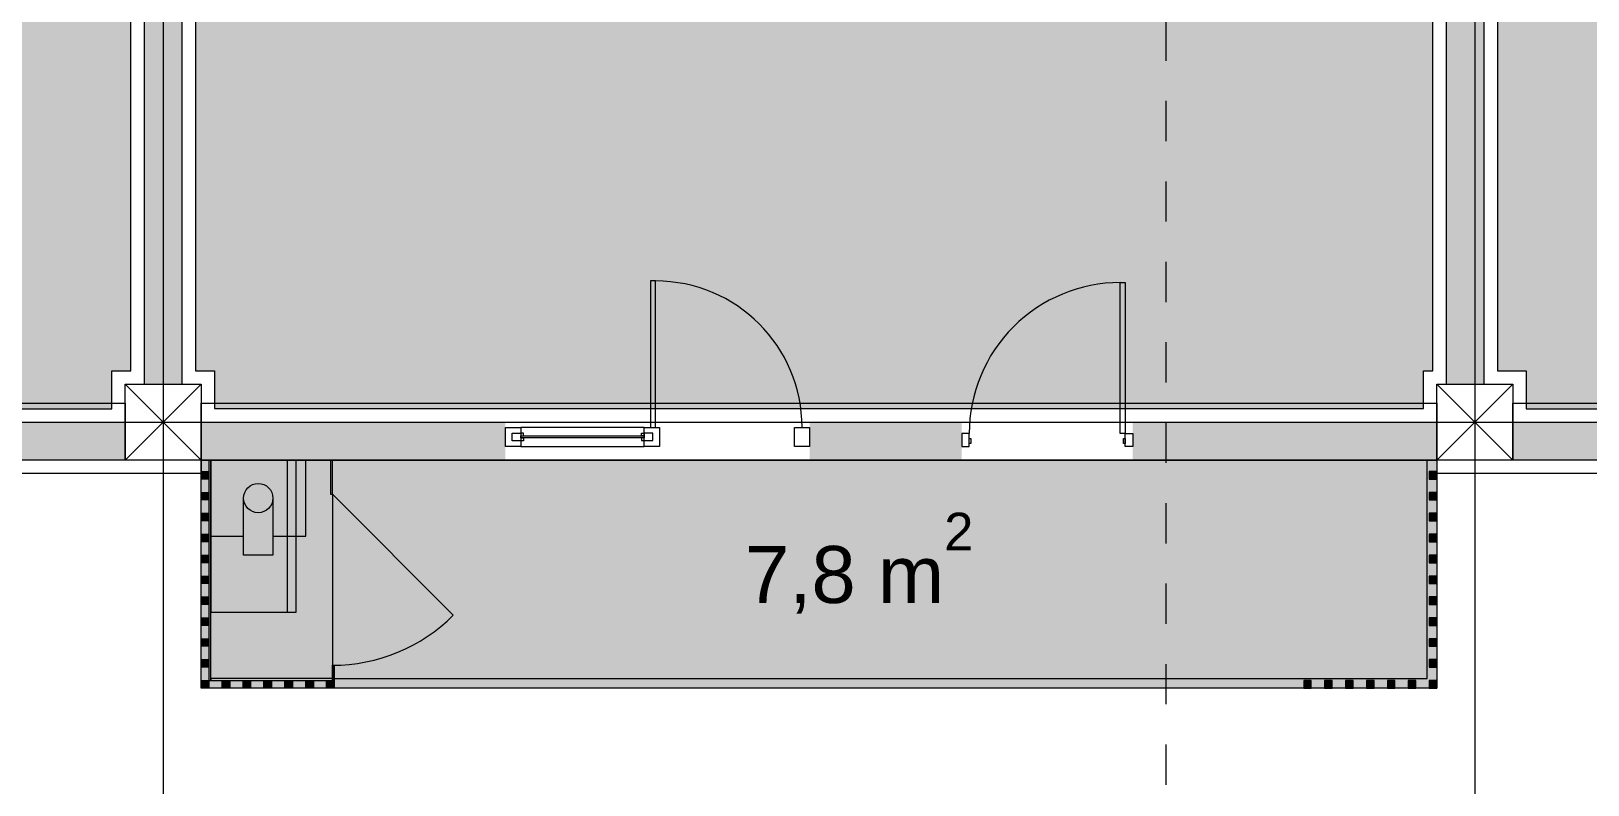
# Model space of a CAD drawing. Header units: metres. Extents: x 476297 to 476657, y 4620828 to 4621206.
# Drawn here: x 476397.06 to 476405.25, y 4621100.14 to 4621104.11 of the extents above; entities that cross this region are included whole.
import ezdxf

# ---------------------------------------------------------------- set-up
doc = ezdxf.new("R2010")
doc.units = ezdxf.units.M
doc.header["$MEASUREMENT"] = 0
doc.linetypes.add('Dashed', pattern=[0.42333333333324, 0.21166666666662, -0.21166666666662])
for name, color, linetype in [('2D Drafting - General_Pen_No__1', 7, 'Continuous'), ('2D Drafting - General_Pen_No__250_Pen_No__7', 7, 'Continuous'), ('2D Drafting - General_Pen_No__7_Pen_No__7', 7, 'Continuous'), ('Doors_Pen_No__7_Pen_No__7', 7, 'Continuous'), ('G-Anno-Nplt', 7, 'Continuous'), ('gegmebi_Pen_No__1', 7, 'Continuous'), ('kar-panjara_Pen_No__7_Pen_No__7', 7, 'Continuous'), ('New2D Drafting - General_Pen_No__250_Pen_No__7', 7, 'Continuous'), ('New2D Drafting - General_Pen_No__30_Pen_No__9_Pen_No__9', 7, 'Continuous'), ('NewDoors_Pen_No__7_Pen_No__7', 7, 'Continuous'), ('Newreg_nak', 7, 'Continuous'), ('Newshenobebi', 7, 'Continuous'), ('NewStructural - Bearing', 7, 'Continuous'), ('zoma', 7, 'Continuous'), ('zoma_Pen_No__5', 7, 'Continuous')]:
    doc.layers.add(name, color=color, linetype=linetype)
doc.styles.add('GENERATED_STYLE_1', font='arial.ttf')
doc.styles.add('GENERATED_STYLE_2', font='arial.ttf')
doc.dimstyles.new('GENERATED_STYLE__1', dxfattribs={"dimtxt": 0.2, "dimasz": 0.0644213309708986, "dimexe": 0.18, "dimexo": 0.003, "dimgap": 0.09, "dimtad": 1, "dimtih": 1, "dimtoh": 1, "dimzin": 0, "dimdsep": 46, "dimtxsty": 'GENERATED_STYLE_2', "dimblk": 'ARROWHEAD_2', "dimblk1": 'ARROWHEAD_2', "dimblk2": 'ARROWHEAD_2', "dimcen": 0.09, "dimclrd": 142, "dimclre": 142, "dimclrt": 142, "dimadec": 0, "dimazin": 0, "dimtfac": 1, "dimtdec": 4, "dimtmove": 0, "dimatfit": 3, "dimfxl": 1, "dimtolj": 1, "dimtzin": 0, "dimarcsym": 0})
doc.dimstyles.new('GENERATED_STYLE__8', dxfattribs={"dimtxt": 0.15, "dimasz": 0.0644213309708986, "dimexe": 0.18, "dimexo": 0.003, "dimgap": 0.09, "dimtad": 1, "dimtih": 1, "dimtoh": 1, "dimzin": 0, "dimdsep": 46, "dimtxsty": 'GENERATED_STYLE_2', "dimblk": 'ARROWHEAD_2', "dimblk1": 'ARROWHEAD_2', "dimblk2": 'ARROWHEAD_2', "dimcen": 0.09, "dimclrd": 142, "dimclre": 142, "dimclrt": 142, "dimadec": 0, "dimazin": 0, "dimtfac": 1, "dimtdec": 4, "dimtmove": 0, "dimatfit": 3, "dimfxl": 1, "dimtolj": 1, "dimtzin": 0, "dimarcsym": 0})

# ---------------------------------------------------------------- blocks, each defined once
blk = doc.blocks.new('*D334', base_point=(476844.5271483883, 4621385.791044046))
at = {"layer": 'zoma', "color": 142, "linetype": 'Continuous', "lineweight": 0, "transparency": 16777216}
for p, q in [((476390.6794797193, 4621099.013084844), (476390.6305406989, 4621098.928319935)), ((476390.6550102091, 4621098.907128708), (476390.6550102091, 4621099.034276071)), ((476432.4305406989, 4621098.928319935), (476432.4794797192, 4621099.013084844)), ((476432.4550102091, 4621098.907128708), (476432.4550102091, 4621099.034276071)), ((476390.6135601685, 4621098.970702389), (476390.6550102091, 4621098.970702389)), ((476390.6550102091, 4621098.970702389), (476432.4550102091, 4621098.970702389)), ((476432.4550102091, 4621098.970702389), (476432.4964602496, 4621098.970702389))]:
    blk.add_line(p, q, dxfattribs=at)
at = {"layer": 'zoma', "color": 142, "lineweight": 0, "transparency": 16777216, "insert": (476411.2130672151, 4621099.010702389), "char_height": 0.2, "attachment_point": 7, "style": 'GENERATED_STYLE_2'}
blk.add_mtext('\\A1;{\\pql;\\fArial CYR|b0|i0|c204|p34;41,80}', dxfattribs=at)
blk = doc.blocks.new('ARROWHEAD_2')
at = {"color": 0, "linetype": 'Continuous', "lineweight": 0}
for p, q in [((0, 0), (-1, 0)), ((-0.3781315, -0.655), (0.3781315, 0.655))]:
    blk.add_line(p, q, dxfattribs=at)
blk = doc.blocks.new('*D867', base_point=(476844.5271483883, 4621385.791044046))
at = {"layer": 'zoma', "color": 142, "linetype": 'Continuous', "lineweight": 0, "transparency": 16777216}
for p, q in [((476401.7553939883, 4621115.996436962), (476401.7553939883, 4621116.123584325)), ((476403.1553939863, 4621115.996436962), (476403.1553939863, 4621116.123584325)), ((476401.7139439477, 4621116.060010644), (476401.7553939883, 4621116.060010644)), ((476401.7798634985, 4621116.102393098), (476401.7309244781, 4621116.017628189)), ((476401.7553939883, 4621116.060010644), (476403.1553939863, 4621116.060010644)), ((476403.1798634965, 4621116.102393098), (476403.1309244761, 4621116.017628189))]:
    blk.add_line(p, q, dxfattribs=at)
at = {"layer": 'zoma', "color": 142, "lineweight": 0, "transparency": 16777216, "char_height": 0.15, "attachment_point": 7, "style": 'GENERATED_STYLE_2'}
for s, insert in [('\\A1;{\\pql;\\fArial CYR|b0|i0|c204|p34;0,10}', (476403.0057535521, 4621116.300010653)), ('\\A1;{\\pql;\\fArial CYR|b0|i0|c204|p34;1,40}', (476402.2558504813, 4621116.090010645))]:
    blk.add_mtext(s, dxfattribs=dict(at, insert=insert))
blk = doc.blocks.new('*D868', base_point=(476844.5271483883, 4621385.791044046))
at = {"layer": 'zoma', "color": 142, "linetype": 'Continuous', "lineweight": 0, "transparency": 16777216}
for p, q in [((476403.1553939863, 4621115.996436962), (476403.1553939863, 4621116.123584325)), ((476403.2552001298, 4621115.996436962), (476403.2552001298, 4621116.123584325)), ((476403.1798634965, 4621116.102393098), (476403.1309244761, 4621116.017628189)), ((476403.1553939863, 4621116.060010644), (476403.2552001298, 4621116.060010644)), ((476403.2796696399, 4621116.102393098), (476403.2307306196, 4621116.017628189))]:
    blk.add_line(p, q, dxfattribs=at)
blk = doc.blocks.new('*D869', base_point=(476844.5271483883, 4621385.791044046))
at = {"layer": 'zoma', "color": 142, "linetype": 'Continuous', "lineweight": 0, "transparency": 16777216}
for p, q in [((476403.2552001298, 4621115.996436962), (476403.2552001298, 4621116.123584325)), ((476404.6553941279, 4621115.996436962), (476404.6553941279, 4621116.123584325)), ((476403.2796696399, 4621116.102393098), (476403.2307306196, 4621116.017628189)), ((476403.2552001298, 4621116.060010644), (476404.6553941279, 4621116.060010644)), ((476404.6309246177, 4621116.017628189), (476404.679863638, 4621116.102393098)), ((476404.6553941279, 4621116.060010644), (476404.6968441684, 4621116.060010644))]:
    blk.add_line(p, q, dxfattribs=at)
at = {"layer": 'zoma', "color": 142, "lineweight": 0, "transparency": 16777216, "insert": (476403.7557536229, 4621116.090010645), "char_height": 0.15, "attachment_point": 7, "style": 'GENERATED_STYLE_2'}
blk.add_mtext('\\A1;{\\pql;\\fArial CYR|b0|i0|c204|p34;1,40}', dxfattribs=at)

msp = doc.modelspace()

# ---------------------------------------------------------------- hatches: boundary and pattern name
at = {"layer": '2D Drafting - General_Pen_No__250_Pen_No__7', "linetype": 'Continuous', "lineweight": 0}
for points in [[(476397.8550111441, 4621102.248552794), (476397.8550102298, 4621108.748552794), (476397.6550102446, 4621108.748552766), (476397.655011159, 4621102.248552766)], [(476404.7050111442, 4621102.248553757), (476404.7050102649, 4621108.499028376), (476404.5050102798, 4621108.499028348), (476404.505011159, 4621102.248553729)], [(476397.5550112078, 4621101.848552709), (476396.1546838545, 4621101.848552513), (476396.1546838264, 4621102.048552514), (476397.5550111797, 4621102.048552711)], [(476397.9550112078, 4621101.848552808), (476399.5558140114, 4621101.848553034), (476399.5558139833, 4621102.048553035), (476397.9550111797, 4621102.048552809)], [(476401.1558139825, 4621102.048553259), (476401.1558140106, 4621101.848553258), (476401.9558228373, 4621101.848553371), (476401.9558228092, 4621102.048553372)], [(476402.8558228314, 4621101.848553497), (476404.4550112078, 4621101.848553723), (476404.4550111797, 4621102.048553724), (476402.8558228033, 4621102.048553498)], [(476405.4550111797, 4621102.048553871), (476405.4550112078, 4621101.84855387), (476404.8550112079, 4621101.848553785), (476404.8550111798, 4621102.048553786)], [(476398.0050158511, 4621100.688559439), (476398.0050158511, 4621101.848552815), (476397.9950158499, 4621101.848552815), (476397.9950158499, 4621100.688559439)], [(476398.6349051124, 4621101.848552942), (476398.6349051124, 4621101.668553895), (476398.6449051136, 4621101.668553895), (476398.6449051136, 4621101.848552853)], [(476398.6549167932, 4621100.768554654), (476398.6549167932, 4621100.688559439), (476398.644916792, 4621100.688559439), (476398.644916792, 4621100.768554654)], [(476398.644916792, 4621100.69855944), (476398.0050158511, 4621100.69855944), (476398.0050158511, 4621100.688559439), (476398.644916792, 4621100.688559439)]]:
    msp.add_hatch(color=7, dxfattribs=at).paths.add_polyline_path(points)
at = {"layer": 'G-Anno-Nplt', "linetype": 'Continuous', "lineweight": 0}
for color, points in [(167, [(476397.5850110171, 4621102.318552702), (476397.5850101224, 4621108.67855278), (476397.4850099371, 4621108.678552766), (476397.4850098611, 4621109.218552736), (476397.5850100465, 4621109.21855275), (476397.5850099185, 4621110.128552807), (476396.9948224832, 4621110.128552724), (476396.9948224269, 4621110.528552714), (476395.9357459673, 4621110.528552565), (476395.9357457281, 4621112.228552531), (476393.9249664624, 4621112.228552247), (476393.9249664525, 4621112.298552241), (476391.2550097263, 4621112.298551865), (476391.2550098135, 4621111.678363942), (476390.8550098304, 4621111.678363885), (476390.8550100105, 4621110.398551928), (476390.925009852, 4621110.398551937), (476390.9250099362, 4621109.800263744), (476391.3250102226, 4621109.8002638), (476391.3250103383, 4621108.978075836), (476391.1250104226, 4621108.978075808), (476391.1250104647, 4621108.678551871), (476390.925010094, 4621108.678551843), (476390.9250109887, 4621102.318551765), (476391.1250113594, 4621102.318551793), (476391.1250113875, 4621102.118610127), (476397.4850111632, 4621102.118611022), (476397.4850111351, 4621102.318552687)]), (167, [(476404.4350111492, 4621102.318553644), (476404.4350102896, 4621108.429028339), (476402.0347753903, 4621108.429028001), (476402.0347750949, 4621110.528553458), (476400.8847751013, 4621110.528553296), (476400.8847750914, 4621110.598553216), (476398.7451974984, 4621110.598552915), (476398.7451975547, 4621110.198552972), (476397.8550100458, 4621110.198552847), (476397.8550101935, 4621109.148552774), (476397.9550102425, 4621109.148552787), (476397.9550102771, 4621108.902969016), (476398.0250102771, 4621108.902969025), (476398.0250103087, 4621108.678552727), (476397.9250103052, 4621108.678552713), (476397.9250110749, 4621102.318552729), (476398.025011124, 4621102.318552743), (476398.025011152, 4621102.119401965), (476404.3850110894, 4621102.119402859), (476404.3850110614, 4621102.318553638)]), (167, [(476411.2850101161, 4621109.218554625), (476411.3850101547, 4621109.218554639), (476411.3850100746, 4621109.788367183), (476410.9850100451, 4621109.788367127), (476410.985009941, 4621110.528412002), (476404.7750100182, 4621110.528576674), (476404.7750101885, 4621109.318553767), (476404.8750101571, 4621109.318553781), (476404.8750102117, 4621108.930530283), (476405.1050101953, 4621108.930530315), (476405.1050103391, 4621107.908364772), (476404.7050103096, 4621107.908364716), (476404.7050105369, 4621106.292167173), (476404.7750106141, 4621106.292167183), (476404.7750111731, 4621102.318553795), (476404.9250111059, 4621102.318553817), (476404.925011134, 4621102.118612138), (476407.7850112637, 4621102.11861254), (476407.7850110386, 4621103.718490974), (476411.3850109284, 4621103.718491481), (476411.3850102307, 4621108.678554706), (476411.285010192, 4621108.678554692)]), (46, [(476404.4550112078, 4621101.84855472), (476404.4550112078, 4621100.648554721), (476397.9550112078, 4621100.648554721), (476397.9550112078, 4621101.848554721)])]:
    msp.add_hatch(color=color, dxfattribs=at).paths.add_polyline_path(points)
at = {"layer": 'New2D Drafting - General_Pen_No__250_Pen_No__7', "linetype": 'Continuous', "lineweight": 0}
for points in [[(476398.0050164715, 4621101.848552815), (476398.5050164714, 4621101.848548361), (476398.5050129091, 4621101.448552885), (476398.3320276889, 4621101.448554426), (476398.3320267983, 4621101.348551467), (476398.1780008574, 4621101.348552839), (476398.178001748, 4621101.448555797), (476398.0050129092, 4621101.448557338)], [(476398.0050164715, 4621101.848552815), (476398.4550164715, 4621101.848552878), (476398.455016584, 4621101.048552877), (476398.005016584, 4621101.048552814)]]:
    msp.add_hatch(color=255, dxfattribs=at).paths.add_polyline_path(points)
at = {"layer": 'New2D Drafting - General_Pen_No__30_Pen_No__9_Pen_No__9', "linetype": 'Continuous', "lineweight": 0}
for points in [[(476397.9550111205, 4621101.788554709), (476397.9950111206, 4621101.788554709), (476397.9950111206, 4621101.748554709), (476397.9550111205, 4621101.748554709)], [(476404.4550112077, 4621101.788554722), (476404.4150112077, 4621101.788554722), (476404.4150112077, 4621101.748554721), (476404.4550112077, 4621101.748554721)], [(476397.9550111205, 4621101.67855471), (476397.9950111206, 4621101.67855471), (476397.9950111206, 4621101.63855471), (476397.9550111205, 4621101.63855471)], [(476404.4550112077, 4621101.678554721), (476404.4150112077, 4621101.678554721), (476404.4150112077, 4621101.638554721), (476404.4550112077, 4621101.638554721)], [(476397.9550111205, 4621101.56855471), (476397.9950111206, 4621101.56855471), (476397.9950111206, 4621101.52855471), (476397.9550111205, 4621101.52855471)], [(476404.4550112077, 4621101.568554721), (476404.4150112077, 4621101.568554721), (476404.4150112077, 4621101.528554721), (476404.4550112077, 4621101.528554721)], [(476397.9550111205, 4621101.458554709), (476397.9950111206, 4621101.458554709), (476397.9950111206, 4621101.418554709), (476397.9550111205, 4621101.418554709)], [(476404.4550112077, 4621101.458554721), (476404.4150112077, 4621101.458554721), (476404.4150112077, 4621101.418554721), (476404.4550112077, 4621101.418554721)], [(476397.9550111205, 4621101.34855471), (476397.9950111206, 4621101.34855471), (476397.9950111206, 4621101.30855471), (476397.9550111205, 4621101.30855471)], [(476404.4550112077, 4621101.348554721), (476404.4150112077, 4621101.348554721), (476404.4150112077, 4621101.308554721), (476404.4550112077, 4621101.308554721)], [(476397.9550111205, 4621101.23855471), (476397.9950111206, 4621101.23855471), (476397.9950111206, 4621101.19855471), (476397.9550111205, 4621101.19855471)], [(476404.4550112077, 4621101.238554721), (476404.4150112077, 4621101.238554721), (476404.4150112077, 4621101.198554721), (476404.4550112077, 4621101.198554721)], [(476397.9550111205, 4621101.128554709), (476397.9950111206, 4621101.128554709), (476397.9950111206, 4621101.088554709), (476397.9550111205, 4621101.088554709)], [(476404.4550112077, 4621101.128554721), (476404.4150112077, 4621101.128554721), (476404.4150112077, 4621101.088554721), (476404.4550112077, 4621101.088554721)], [(476397.9550111205, 4621101.01855471), (476397.9950111206, 4621101.01855471), (476397.9950111206, 4621100.97855471), (476397.9550111205, 4621100.97855471)], [(476404.4550112077, 4621101.018554721), (476404.4150112077, 4621101.018554721), (476404.4150112077, 4621100.978554721), (476404.4550112077, 4621100.978554721)], [(476397.9550111205, 4621100.90855471), (476397.9950111206, 4621100.90855471), (476397.9950111206, 4621100.868554709), (476397.9550111205, 4621100.868554709)], [(476404.4550112077, 4621100.908554721), (476404.4150112077, 4621100.908554721), (476404.4150112077, 4621100.868554721), (476404.4550112077, 4621100.868554721)], [(476397.9550111205, 4621100.798554709), (476397.9950111206, 4621100.798554709), (476397.9950111206, 4621100.758554709), (476397.9550111205, 4621100.758554709)], [(476404.4550112077, 4621100.798554721), (476404.4150112077, 4621100.798554721), (476404.4150112077, 4621100.758554721), (476404.4550112077, 4621100.758554721)], [(476397.9550111205, 4621100.64855471), (476397.9550111205, 4621100.68855471), (476397.9950111206, 4621100.68855471), (476397.9950111206, 4621100.64855471)], [(476398.0650111206, 4621100.64855471), (476398.0650111206, 4621100.68855471), (476398.1050111206, 4621100.68855471), (476398.1050111206, 4621100.64855471)], [(476398.1750111206, 4621100.64855471), (476398.1750111206, 4621100.68855471), (476398.2150111206, 4621100.68855471), (476398.2150111206, 4621100.64855471)], [(476398.2850111206, 4621100.64855471), (476398.2850111206, 4621100.68855471), (476398.3250111206, 4621100.68855471), (476398.3250111206, 4621100.64855471)], [(476398.3950111207, 4621100.64855471), (476398.3950111207, 4621100.68855471), (476398.4350111207, 4621100.68855471), (476398.4350111207, 4621100.64855471)], [(476398.5050111207, 4621100.64855471), (476398.5050111207, 4621100.68855471), (476398.5450111207, 4621100.68855471), (476398.5450111207, 4621100.64855471)], [(476398.6150111207, 4621100.64855471), (476398.6150111207, 4621100.68855471), (476398.6550111207, 4621100.68855471), (476398.6550111207, 4621100.64855471)], [(476403.7950112076, 4621100.648554721), (476403.7950112076, 4621100.688554721), (476403.7550112075, 4621100.688554721), (476403.7550112075, 4621100.648554721)], [(476403.9050112076, 4621100.648554721), (476403.9050112076, 4621100.688554721), (476403.8650112076, 4621100.688554721), (476403.8650112076, 4621100.648554721)], [(476404.0150112076, 4621100.648554721), (476404.0150112076, 4621100.688554721), (476403.9750112076, 4621100.688554721), (476403.9750112076, 4621100.648554721)], [(476404.1250112077, 4621100.648554721), (476404.1250112077, 4621100.688554721), (476404.0850112076, 4621100.688554721), (476404.0850112076, 4621100.648554721)], [(476404.2350112077, 4621100.648554721), (476404.2350112077, 4621100.688554721), (476404.1950112077, 4621100.688554721), (476404.1950112077, 4621100.648554721)], [(476404.3450112077, 4621100.648554721), (476404.3450112077, 4621100.688554721), (476404.3050112077, 4621100.688554721), (476404.3050112077, 4621100.648554721)], [(476404.4550112077, 4621100.648554721), (476404.4550112077, 4621100.688554721), (476404.4150112077, 4621100.688554721), (476404.4150112077, 4621100.648554721)]]:
    msp.add_hatch(color=255, dxfattribs=at).paths.add_polyline_path(points)

# ---------------------------------------------------------------- linework, layer by layer
at = {"layer": '2D Drafting - General_Pen_No__1', "color": 7, "linetype": 'Continuous', "lineweight": 0}
for p, q in [((476397.9550112078, 4621101.848552808), (476397.5550111515, 4621102.248552751)), ((476397.5550112078, 4621101.848552751), (476397.9550111516, 4621102.248552808)), ((476404.8550112079, 4621101.848553779), (476404.4550111516, 4621102.248553722)), ((476404.4550112078, 4621101.848553723), (476404.8550111516, 4621102.248553778))]:
    msp.add_line(p, q, dxfattribs=at)
at = {"layer": '2D Drafting - General_Pen_No__1', "color": 7, "linetype": 'Continuous', "lineweight": 0, "flags": 128}
for points in [[(476397.9550112078, 4621101.848552808), (476397.5550112078, 4621101.848552751), (476397.5550111515, 4621102.248552751), (476397.9550111516, 4621102.248552808)], [(476404.8550112079, 4621101.848553779), (476404.4550112078, 4621101.848553723), (476404.4550111516, 4621102.248553722), (476404.8550111516, 4621102.248553778)], [(476397.5550112078, 4621101.848552751), (476391.0550112078, 4621101.848551838), (476391.0550111656, 4621102.148551838), (476397.5550111656, 4621102.148552751)], [(476404.4550112078, 4621101.848553723), (476397.9550112078, 4621101.848552808), (476397.9550111656, 4621102.148552808), (476404.4550111656, 4621102.148553723)], [(476411.3550112078, 4621101.848554693), (476404.8550112079, 4621101.848553779), (476404.8550111657, 4621102.148553778), (476411.3550111656, 4621102.148554693)]]:
    msp.add_lwpolyline(points, close=True, dxfattribs=at)
at = {"layer": '2D Drafting - General_Pen_No__250_Pen_No__7', "color": 7, "linetype": 'Continuous', "lineweight": 0, "flags": 128}
for points in [[(476397.8550111441, 4621102.248552794), (476397.8550102298, 4621108.748552794), (476397.6550102446, 4621108.748552766), (476397.655011159, 4621102.248552766)], [(476404.7050111442, 4621102.248553757), (476404.7050102649, 4621108.499028376), (476404.5050102798, 4621108.499028348), (476404.505011159, 4621102.248553729)], [(476398.0050158511, 4621100.688559439), (476398.0050158511, 4621101.848552815), (476397.9950158499, 4621101.848552815), (476397.9950158499, 4621100.688559439)], [(476398.6349051124, 4621101.848552942), (476398.6349051124, 4621101.668553895), (476398.6449051136, 4621101.668553895), (476398.6449051136, 4621101.848552853)], [(476398.6549167932, 4621100.768554654), (476398.6549167932, 4621100.688559439), (476398.644916792, 4621100.688559439), (476398.644916792, 4621100.768554654)], [(476398.644916792, 4621100.69855944), (476398.0050158511, 4621100.69855944), (476398.0050158511, 4621100.688559439), (476398.644916792, 4621100.688559439)]]:
    msp.add_lwpolyline(points, close=True, dxfattribs=at)
at = {"layer": '2D Drafting - General_Pen_No__7_Pen_No__7', "color": 7, "linetype": 'Continuous', "lineweight": 0, "flags": 128}
msp.add_lwpolyline([(476399.6358184192, 4621101.92083452), (476400.2858184188, 4621101.920863329), (476400.2858139894, 4621102.020802424), (476399.6358139899, 4621102.020773616)], close=True, dxfattribs=at)
at = {"layer": '2D Drafting - General_Pen_No__7_Pen_No__7', "color": 7, "linetype": 'Continuous', "lineweight": 0}
for centre, radius, start, end in [((476400.3455028911, 4621102.020815468), 0.7703111107999621, 0.005719014442301073, 90.00253938595895), ((476402.7896459116, 4621101.98867319), 0.7943111053032522, 89.99852317707825, 180.0002047039309)]:
    msp.add_arc(centre, radius, start, end, dxfattribs=at)
at = {"layer": 'Doors_Pen_No__7_Pen_No__7', "color": 7, "linetype": 'Continuous', "lineweight": 0, "flags": 128}
for points in [[(476400.3188362243, 4621102.020814287), (476400.3455028909, 4621102.020815468), (476400.3454687503, 4621102.791126579), (476400.3188020838, 4621102.791125397)], [(476402.8163125779, 4621101.988672502), (476402.7896459115, 4621101.98867319), (476402.7896663853, 4621102.782984294), (476402.8163330518, 4621102.782983608)], [(476401.9558219497, 4621101.920938038), (476401.9953330609, 4621101.920937018), (476401.9953348064, 4621101.988670351), (476401.9558236951, 4621101.98867137)], [(476402.0042223206, 4621101.93533679), (476401.9953334323, 4621101.93533702), (476401.9953341194, 4621101.962003686), (476402.0042230085, 4621101.962003457)], [(476402.816311204, 4621101.93533917), (476402.8074223158, 4621101.935339399), (476402.8074230018, 4621101.962006065), (476402.8163118918, 4621101.962005834)], [(476402.8558219437, 4621101.920938151), (476402.8163108336, 4621101.92093917), (476402.8163125779, 4621101.988672502), (476402.8558236891, 4621101.988671483)]]:
    msp.add_lwpolyline(points, close=True, dxfattribs=at)
at = {"layer": 'G-Anno-Nplt', "color": 7, "linetype": 'Continuous', "lineweight": 0, "flags": 128}
msp.add_lwpolyline([(476391.1250113875, 4621102.118610127), (476397.4850111632, 4621102.118611022), (476397.4850111351, 4621102.318552687), (476397.5850110171, 4621102.318552702), (476397.5850101224, 4621108.67855278), (476397.4850099371, 4621108.678552766), (476397.4850098611, 4621109.218552736), (476397.5850100465, 4621109.21855275), (476397.5850099185, 4621110.128552807), (476396.9948224832, 4621110.128552724), (476396.9948224269, 4621110.528552714), (476395.9357459673, 4621110.528552565), (476395.9357457281, 4621112.228552531), (476393.9249664624, 4621112.228552247), (476393.9249664525, 4621112.298552241), (476391.2550097263, 4621112.298551865)], dxfattribs=at)
for points in [[(476404.4350111492, 4621102.318553644), (476404.4350102896, 4621108.429028339), (476402.0347753903, 4621108.429028001), (476402.0347750949, 4621110.528553458), (476400.8847751013, 4621110.528553296), (476400.8847750914, 4621110.598553216), (476398.7451974984, 4621110.598552915), (476398.7451975547, 4621110.198552972), (476397.8550100458, 4621110.198552847), (476397.8550101935, 4621109.148552774), (476397.9550102425, 4621109.148552787), (476397.9550102771, 4621108.902969016), (476398.0250102771, 4621108.902969025), (476398.0250103087, 4621108.678552727), (476397.9250103052, 4621108.678552713), (476397.9250110749, 4621102.318552729), (476398.025011124, 4621102.318552743), (476398.025011152, 4621102.119401965), (476404.3850110894, 4621102.119402859), (476404.3850110614, 4621102.318553638)], [(476411.2850101161, 4621109.218554625), (476411.3850101547, 4621109.218554639), (476411.3850100746, 4621109.788367183), (476410.9850100451, 4621109.788367127), (476410.985009941, 4621110.528412002), (476404.7750100182, 4621110.528576674), (476404.7750101885, 4621109.318553767), (476404.8750101571, 4621109.318553781), (476404.8750102117, 4621108.930530283), (476405.1050101953, 4621108.930530315), (476405.1050103391, 4621107.908364772), (476404.7050103096, 4621107.908364716), (476404.7050105369, 4621106.292167173), (476404.7750106141, 4621106.292167183), (476404.7750111731, 4621102.318553795), (476404.9250111059, 4621102.318553817), (476404.925011134, 4621102.118612138), (476407.7850112637, 4621102.11861254), (476407.7850110386, 4621103.718490974), (476411.3850109284, 4621103.718491481), (476411.3850102307, 4621108.678554706), (476411.285010192, 4621108.678554692)], [(476404.4550112078, 4621101.84855472), (476404.4550112078, 4621100.648554721), (476397.9550112078, 4621100.648554721), (476397.9550112078, 4621101.848554721)]]:
    msp.add_lwpolyline(points, close=True, dxfattribs=at)
at = {"layer": 'gegmebi_Pen_No__1', "color": 7, "linetype": 'Continuous', "lineweight": 0, "flags": 128}
for points in [[(476398.3320276889, 4621101.448554426), (476398.5050129091, 4621101.448552885), (476398.5050164714, 4621101.848548361), (476398.0050164715, 4621101.848552815), (476398.0050129092, 4621101.448557338), (476398.178001748, 4621101.448555797)], [(476398.3320294701, 4621101.64855286), (476398.3320267983, 4621101.348551467), (476398.1780008574, 4621101.348552839), (476398.1780035291, 4621101.648554232)]]:
    msp.add_lwpolyline(points, dxfattribs=at)
at = {"layer": 'kar-panjara_Pen_No__7_Pen_No__7', "color": 7, "linetype": 'Continuous', "lineweight": 0, "flags": 128}
for points in [[(476399.6358184192, 4621101.92083452), (476399.5558184193, 4621101.920830975), (476399.5558139872, 4621102.020830973), (476399.6358139872, 4621102.020834519)], [(476399.5908153194, 4621101.990771621), (476399.6358153195, 4621101.990773615), (476399.6358159843, 4621101.975773616), (476399.6358164275, 4621101.965773615), (476399.6508164274, 4621101.965774281), (476399.6508170922, 4621101.950774281), (476399.5908170923, 4621101.950771621)], [(476399.6508153193, 4621101.990774281), (476399.6358153195, 4621101.990773615), (476399.6358159843, 4621101.975773616), (476399.6508159842, 4621101.975774282)], [(476399.6358159843, 4621101.975773616), (476400.2858159838, 4621101.975802424), (476400.285816427, 4621101.965802424), (476399.6358164275, 4621101.965773615)], [(476400.2708153191, 4621101.99080176), (476400.285815319, 4621101.990802424), (476400.2858159838, 4621101.975802424), (476400.2708159839, 4621101.97580176)], [(476400.330815319, 4621101.990804418), (476400.285815319, 4621101.990802424), (476400.2858159838, 4621101.975802424), (476400.285816427, 4621101.965802424), (476400.2708164271, 4621101.96580176), (476400.2708170919, 4621101.95080176), (476400.3308170919, 4621101.950804418)], [(476400.3658184215, 4621101.920805969), (476400.2858184215, 4621101.920802424), (476400.2858139894, 4621102.020802424), (476400.3658139894, 4621102.02080597)], [(476401.1558184184, 4621101.920883732), (476401.0758184186, 4621101.920880187), (476401.0758139865, 4621102.020880186), (476401.1558139864, 4621102.020883731)]]:
    msp.add_lwpolyline(points, close=True, dxfattribs=at)
at = {"layer": 'New2D Drafting - General_Pen_No__30_Pen_No__9_Pen_No__9', "color": 7, "linetype": 'Continuous', "lineweight": 0, "flags": 128}
for points in [[(476397.9550111205, 4621101.788554709), (476397.9950111206, 4621101.788554709), (476397.9950111206, 4621101.748554709), (476397.9550111205, 4621101.748554709)], [(476404.4550112077, 4621101.788554722), (476404.4150112077, 4621101.788554722), (476404.4150112077, 4621101.748554721), (476404.4550112077, 4621101.748554721)], [(476397.9550111205, 4621101.67855471), (476397.9950111206, 4621101.67855471), (476397.9950111206, 4621101.63855471), (476397.9550111205, 4621101.63855471)], [(476404.4550112077, 4621101.678554721), (476404.4150112077, 4621101.678554721), (476404.4150112077, 4621101.638554721), (476404.4550112077, 4621101.638554721)], [(476397.9550111205, 4621101.56855471), (476397.9950111206, 4621101.56855471), (476397.9950111206, 4621101.52855471), (476397.9550111205, 4621101.52855471)], [(476404.4550112077, 4621101.568554721), (476404.4150112077, 4621101.568554721), (476404.4150112077, 4621101.528554721), (476404.4550112077, 4621101.528554721)], [(476397.9550111205, 4621101.458554709), (476397.9950111206, 4621101.458554709), (476397.9950111206, 4621101.418554709), (476397.9550111205, 4621101.418554709)], [(476404.4550112077, 4621101.458554721), (476404.4150112077, 4621101.458554721), (476404.4150112077, 4621101.418554721), (476404.4550112077, 4621101.418554721)], [(476397.9550111205, 4621101.34855471), (476397.9950111206, 4621101.34855471), (476397.9950111206, 4621101.30855471), (476397.9550111205, 4621101.30855471)], [(476404.4550112077, 4621101.348554721), (476404.4150112077, 4621101.348554721), (476404.4150112077, 4621101.308554721), (476404.4550112077, 4621101.308554721)], [(476397.9550111205, 4621101.23855471), (476397.9950111206, 4621101.23855471), (476397.9950111206, 4621101.19855471), (476397.9550111205, 4621101.19855471)], [(476404.4550112077, 4621101.238554721), (476404.4150112077, 4621101.238554721), (476404.4150112077, 4621101.198554721), (476404.4550112077, 4621101.198554721)], [(476397.9550111205, 4621101.128554709), (476397.9950111206, 4621101.128554709), (476397.9950111206, 4621101.088554709), (476397.9550111205, 4621101.088554709)], [(476404.4550112077, 4621101.128554721), (476404.4150112077, 4621101.128554721), (476404.4150112077, 4621101.088554721), (476404.4550112077, 4621101.088554721)], [(476397.9550111205, 4621101.01855471), (476397.9950111206, 4621101.01855471), (476397.9950111206, 4621100.97855471), (476397.9550111205, 4621100.97855471)], [(476404.4550112077, 4621101.018554721), (476404.4150112077, 4621101.018554721), (476404.4150112077, 4621100.978554721), (476404.4550112077, 4621100.978554721)], [(476397.9550111205, 4621100.90855471), (476397.9950111206, 4621100.90855471), (476397.9950111206, 4621100.868554709), (476397.9550111205, 4621100.868554709)], [(476404.4550112077, 4621100.908554721), (476404.4150112077, 4621100.908554721), (476404.4150112077, 4621100.868554721), (476404.4550112077, 4621100.868554721)], [(476397.9550111205, 4621100.798554709), (476397.9950111206, 4621100.798554709), (476397.9950111206, 4621100.758554709), (476397.9550111205, 4621100.758554709)], [(476404.4550112077, 4621100.798554721), (476404.4150112077, 4621100.798554721), (476404.4150112077, 4621100.758554721), (476404.4550112077, 4621100.758554721)], [(476397.9550111205, 4621100.64855471), (476397.9550111205, 4621100.68855471), (476397.9950111206, 4621100.68855471), (476397.9950111206, 4621100.64855471)], [(476398.0650111206, 4621100.64855471), (476398.0650111206, 4621100.68855471), (476398.1050111206, 4621100.68855471), (476398.1050111206, 4621100.64855471)], [(476398.1750111206, 4621100.64855471), (476398.1750111206, 4621100.68855471), (476398.2150111206, 4621100.68855471), (476398.2150111206, 4621100.64855471)], [(476398.2850111206, 4621100.64855471), (476398.2850111206, 4621100.68855471), (476398.3250111206, 4621100.68855471), (476398.3250111206, 4621100.64855471)], [(476398.3950111207, 4621100.64855471), (476398.3950111207, 4621100.68855471), (476398.4350111207, 4621100.68855471), (476398.4350111207, 4621100.64855471)], [(476398.5050111207, 4621100.64855471), (476398.5050111207, 4621100.68855471), (476398.5450111207, 4621100.68855471), (476398.5450111207, 4621100.64855471)], [(476398.6150111207, 4621100.64855471), (476398.6150111207, 4621100.68855471), (476398.6550111207, 4621100.68855471), (476398.6550111207, 4621100.64855471)], [(476403.7950112076, 4621100.648554721), (476403.7950112076, 4621100.688554721), (476403.7550112075, 4621100.688554721), (476403.7550112075, 4621100.648554721)], [(476403.9050112076, 4621100.648554721), (476403.9050112076, 4621100.688554721), (476403.8650112076, 4621100.688554721), (476403.8650112076, 4621100.648554721)], [(476404.0150112076, 4621100.648554721), (476404.0150112076, 4621100.688554721), (476403.9750112076, 4621100.688554721), (476403.9750112076, 4621100.648554721)], [(476404.1250112077, 4621100.648554721), (476404.1250112077, 4621100.688554721), (476404.0850112076, 4621100.688554721), (476404.0850112076, 4621100.648554721)], [(476404.2350112077, 4621100.648554721), (476404.2350112077, 4621100.688554721), (476404.1950112077, 4621100.688554721), (476404.1950112077, 4621100.648554721)], [(476404.3450112077, 4621100.648554721), (476404.3450112077, 4621100.688554721), (476404.3050112077, 4621100.688554721), (476404.3050112077, 4621100.648554721)], [(476404.4550112077, 4621100.648554721), (476404.4550112077, 4621100.688554721), (476404.4150112077, 4621100.688554721), (476404.4150112077, 4621100.648554721)]]:
    msp.add_lwpolyline(points, close=True, dxfattribs=at)
at = {"layer": 'NewDoors_Pen_No__7_Pen_No__7', "color": 7, "linetype": 'Continuous', "lineweight": 0, "flags": 128}
msp.add_lwpolyline([(476398.6550111335, 4621100.698553849), (476404.4050112149, 4621100.698554657), (476404.4050110531, 4621101.848553715)], dxfattribs=at)
at = {"layer": 'Newreg_nak', "color": 7, "linetype": 'Continuous', "lineweight": 0}
for p, q in [((476398.4095386046, 4621101.048552871), (476398.4095384921, 4621101.848552871)), ((476398.644916792, 4621101.668553895), (476398.644916792, 4621100.768554654))]:
    msp.add_line(p, q, dxfattribs=at)
at = {"layer": 'Newreg_nak', "color": 7, "linetype": 'Continuous', "lineweight": 0, "flags": 128}
for points in [[(476397.9550112078, 4621101.848552808), (476397.9550112078, 4621101.778551782), (476390.5851086694, 4621101.778551782), (476390.5851092939, 4621119.618551771), (476401.9050091712, 4621119.618451172), (476401.9050091908, 4621119.548553336)], [(476408.0550112664, 4621101.848495056), (476408.0550112664, 4621101.77868097), (476404.4550120743, 4621101.77854977)]]:
    msp.add_lwpolyline(points, dxfattribs=at)
msp.add_lwpolyline([(476398.0050164715, 4621101.848552815), (476398.005016584, 4621101.048552814), (476398.455016584, 4621101.048552877), (476398.4550164715, 4621101.848552878)], close=True, dxfattribs=at)
at = {"layer": 'Newreg_nak', "color": 7, "linetype": 'Continuous', "lineweight": 0}
msp.add_circle((476398.2550164996, 4621101.64855285), 0.07701297045860594, dxfattribs=at)
at = {"layer": 'Newshenobebi', "color": 1, "linetype": 'Dashed', "lineweight": 0}
msp.add_lwpolyline([(476403.0319330818, 4621099.293539609), (476403.0319330818, 4621124.122405659)], dxfattribs=at)
at = {"layer": 'NewStructural - Bearing', "color": 7, "linetype": 'Continuous', "lineweight": 0}
msp.add_line((476398.6449051136, 4621101.668554525), (476399.281304546, 4621101.032155093), dxfattribs=at)
msp.add_arc((476398.644916792, 4621101.668542847), 0.8999881926812442, 270, 315, dxfattribs=at)
at = {"layer": 'zoma_Pen_No__5', "color": 5, "linetype": 'Continuous', "lineweight": 0}
for p, q in [((476397.7550102091, 4621123.05815167), (476397.7550102091, 4621098.347345624)), ((476404.6550102091, 4621123.05815167), (476404.6550102091, 4621098.347345624)), ((476386.7744595435, 4621102.048554721), (476436.6608404195, 4621102.048554721)), ((476386.7744595435, 4621102.048554721), (476436.6608404195, 4621102.048554721))]:
    msp.add_line(p, q, dxfattribs=at)

# ---------------------------------------------------------------- texts
at = {"layer": 'G-Anno-Nplt', "color": 7, "lineweight": 0, "insert": (476400.8155962298, 4621101.040674714), "char_height": 0.3, "attachment_point": 7, "style": 'GENERATED_STYLE_1'}
msp.add_mtext('{\\fArial|b0|i0|c0|p34;7,8 m{\\H0.66x;\\S2^  ;}}', dxfattribs=at)

# ---------------------------------------------------------------- dimensions: what is measured, and where the dimension line sits
at = {"layer": 'zoma', "color": 142, "linetype": 'Continuous', "lineweight": 0}
for base, p1, p2, dimstyle, picture, middle in [((476403.1553939863, 4621116.060010644), (476401.7553939883, 4620877.579169329), (476403.1553939863, 4620877.218683803), 'GENERATED_STYLE__8', '*D867', (476402.4506742314, 4621116.165010645)), ((476403.2552001298, 4621116.060010644), (476403.1553939863, 4620877.218683803), (476403.2552001298, 4620877.204725832), 'GENERATED_STYLE__8', '*D868', (476403.2005773021, 4621116.375010653)), ((476404.6553941279, 4621116.060010644), (476403.2552001298, 4620877.204725832), (476404.6553941279, 4620878.96576142), 'GENERATED_STYLE__8', '*D869', (476403.9505773729, 4621116.165010645)), ((476432.4550102091, 4621098.970702389), (476390.6550102091, 4621100.76395077), (476432.4550102091, 4621100.76395077), 'GENERATED_STYLE__1', '*D334', (476411.5490682133, 4621099.11070239))]:
    dim = msp.add_linear_dim(base=base, p1=p1, p2=p2, dimstyle=dimstyle, dxfattribs=at)
    dim.commit()
    dim.dimension.update_dxf_attribs({"geometry": picture, "text_midpoint": middle, "dimtype": 160})

doc.saveas('drawing.dxf')
